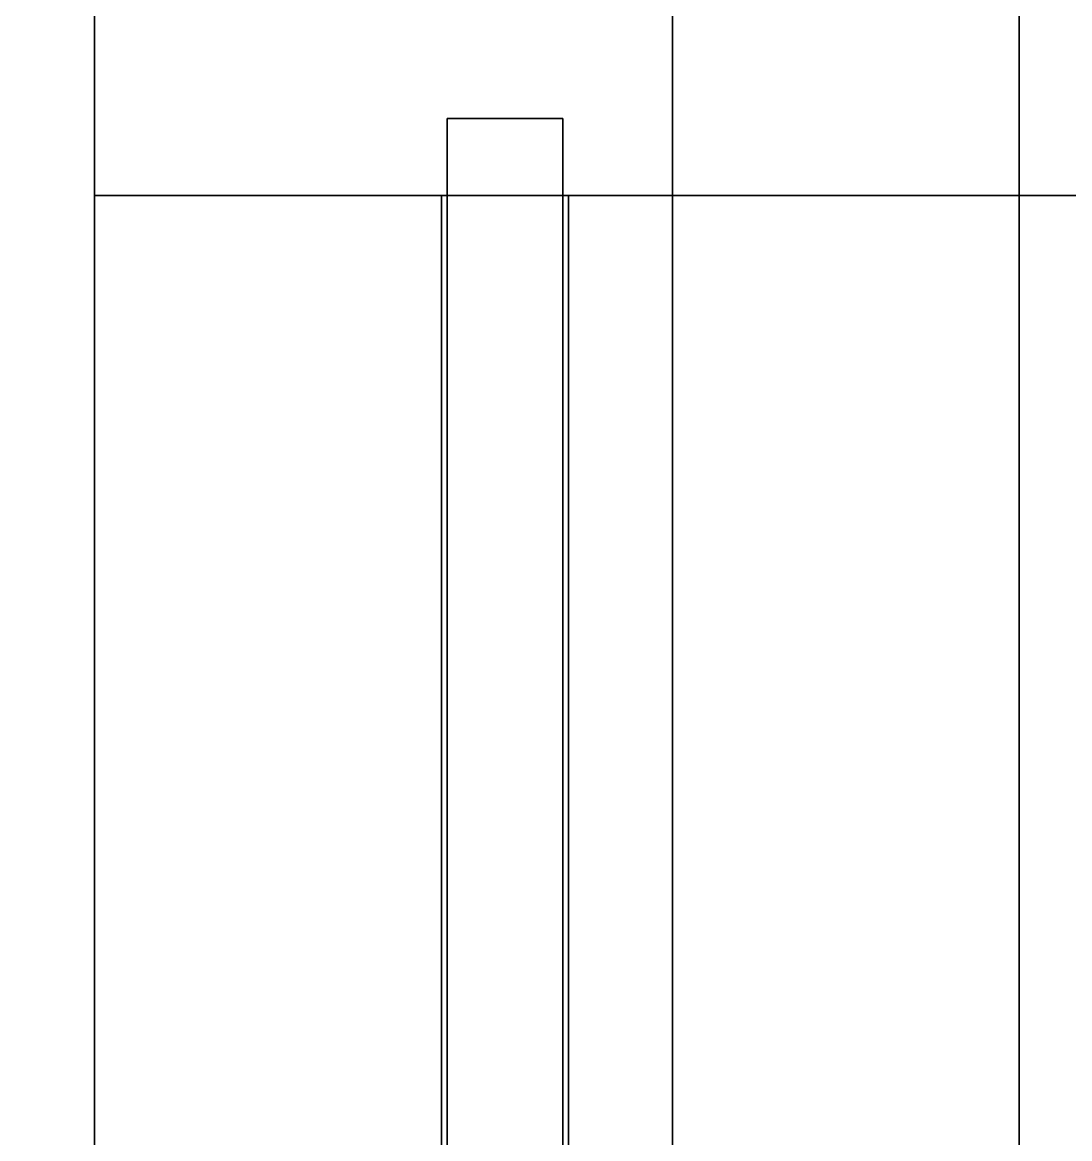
# Model space of a CAD drawing. Extents: x 0 to 4257, y -4384 to 0.
# Drawn here: x 146.2 to 200.6, y -3174.5 to -3116.5 of the extents above; entities that cross this region are included whole.
import ezdxf

# ---------------------------------------------------------------- set-up
doc = ezdxf.new("R2010")
doc.units = 0
for name, color, linetype in [('LAYER0', 7, 'CONTINUOUS'), ('LAYER1', 7, 'CONTINUOUS'), ('LAYER13', 7, 'CONTINUOUS'), ('LAYER17', 9, 'CONTINUOUS'), ('LAYER18', 7, 'CONTINUOUS'), ('LAYER20', 9, 'CONTINUOUS'), ('LAYER339', 7, 'CONTINUOUS'), ('LAYER343', 7, 'CONTINUOUS'), ('LAYER4', 7, 'CONTINUOUS'), ('LAYER5', 7, 'CONTINUOUS')]:
    doc.layers.add(name, color=color, linetype=linetype)

msp = doc.modelspace()

# ---------------------------------------------------------------- linework, layer by layer
at = {"layer": 'LAYER0'}
for points, invisible_edges in [([(609, -946, 359), (0, -4366, 359), (0, -946, 359), (609, -946, 359)], 1), ([(0, -4366, 359), (609, -946, 359), (4239, -4366, 359), (0, -4366, 359)], 3), ([(4239, -4366, 364), (0, -946, 364), (0, -4366, 364), (4239, -4366, 364)], 1), ([(0, -946, 364), (4239, -4366, 364), (609, -946, 364), (0, -946, 364)], 3)]:
    msp.add_3dface(points, dxfattribs=dict(at, invisible_edges=invisible_edges))
at = {"layer": 'LAYER1'}
for points, invisible_edges in [([(0, -946, 364), (150, -1096, 364), (0, -4366, 364), (0, -946, 364)], 3), ([(150, -4216, 364), (0, -4366, 364), (150, -1096, 364), (150, -4216, 364)], 3), ([(150, -1096, 364), (150, -4216, 2700), (150, -4216, 364), (150, -1096, 364)], 1), ([(150, -4216, 2700), (150, -1096, 364), (150, -1096, 2700), (150, -4216, 2700)], 1)]:
    msp.add_3dface(points, dxfattribs=dict(at, invisible_edges=invisible_edges))
at = {"layer": 'LAYER13', "invisible_edges": 1}
for points in [[(150, -3125.5, 462), (670, -3107.5, 462), (670, -3125.5, 462), (150, -3125.5, 462)], [(670, -3107.5, 462), (150, -3125.5, 462), (150, -3107.5, 462), (670, -3107.5, 462)], [(150, -3107.5, 2631), (670, -3125.5, 2631), (670, -3107.5, 2631), (150, -3107.5, 2631)], [(670, -3125.5, 2631), (150, -3107.5, 2631), (150, -3125.5, 2631), (670, -3125.5, 2631)], [(150, -3125.5, 462), (150, -3107.5, 2631), (150, -3107.5, 462), (150, -3125.5, 462)], [(150, -3107.5, 2631), (150, -3125.5, 462), (150, -3125.5, 2631), (150, -3107.5, 2631)], [(670, -3125.5, 2631), (150, -3125.5, 462), (670, -3125.5, 462), (670, -3125.5, 2631)], [(150, -3125.5, 462), (670, -3125.5, 2631), (150, -3125.5, 2631), (150, -3125.5, 462)]]:
    msp.add_3dface(points, dxfattribs=at)
at = {"layer": 'LAYER17', "invisible_edges": 1}
for points in [[(150, -1144, 444), (750, -3768, 444), (150, -3768, 444), (150, -1144, 444)], [(750, -3768, 444), (150, -1144, 444), (750, -1144, 444), (750, -3768, 444)], [(150, -3768, 462), (150, -1144, 444), (150, -3768, 444), (150, -3768, 462)], [(150, -1144, 444), (150, -3768, 462), (150, -1144, 462), (150, -1144, 444)], [(750, -1144, 462), (150, -3768, 462), (750, -3768, 462), (750, -1144, 462)], [(150, -3768, 462), (750, -1144, 462), (150, -1144, 462), (150, -3768, 462)]]:
    msp.add_3dface(points, dxfattribs=at)
at = {"layer": 'LAYER18', "invisible_edges": 1}
for points in [[(180, -1144, 444), (180, -3768, 364), (180, -3768, 444), (180, -1144, 444)], [(180, -3768, 364), (180, -1144, 444), (180, -1144, 364), (180, -3768, 364)], [(198, -1144, 364), (180, -3768, 364), (180, -1144, 364), (198, -1144, 364)], [(180, -3768, 364), (198, -1144, 364), (198, -3768, 364), (180, -3768, 364)], [(198, -3768, 444), (180, -1144, 444), (180, -3768, 444), (198, -3768, 444)], [(180, -1144, 444), (198, -3768, 444), (198, -1144, 444), (180, -1144, 444)], [(198, -1144, 364), (198, -3768, 444), (198, -3768, 364), (198, -1144, 364)], [(198, -3768, 444), (198, -1144, 364), (198, -1144, 444), (198, -3768, 444)]]:
    msp.add_3dface(points, dxfattribs=at)
at = {"layer": 'LAYER20', "invisible_edges": 1}
for points in [[(150, -3768, 2649), (750, -1144, 2649), (150, -1144, 2649), (150, -3768, 2649)], [(750, -1144, 2649), (150, -3768, 2649), (750, -3768, 2649), (750, -1144, 2649)], [(150, -1144, 2631), (150, -3768, 2649), (150, -1144, 2649), (150, -1144, 2631)], [(150, -3768, 2649), (150, -1144, 2631), (150, -3768, 2631), (150, -3768, 2649)], [(750, -3768, 2631), (150, -1144, 2631), (750, -1144, 2631), (750, -3768, 2631)], [(150, -1144, 2631), (750, -3768, 2631), (150, -3768, 2631), (150, -1144, 2631)]]:
    msp.add_3dface(points, dxfattribs=at)
at = {"layer": 'LAYER339', "invisible_edges": 1}
for points in [[(150, -3125.5, 1606.5), (150, -3768, 1486.5), (150, -3768, 1606.5), (150, -3125.5, 1606.5)], [(150, -3768, 1486.5), (150, -3125.5, 1606.5), (150, -3125.5, 1486.5), (150, -3768, 1486.5)], [(168, -3125.5, 1486.5), (150, -3768, 1486.5), (150, -3125.5, 1486.5), (168, -3125.5, 1486.5)], [(150, -3768, 1486.5), (168, -3125.5, 1486.5), (168, -3768, 1486.5), (150, -3768, 1486.5)], [(150, -3125.5, 1606.5), (168, -3125.5, 1486.5), (150, -3125.5, 1486.5), (150, -3125.5, 1606.5)], [(168, -3125.5, 1486.5), (150, -3125.5, 1606.5), (168, -3125.5, 1606.5), (168, -3125.5, 1486.5)], [(168, -3768, 1606.5), (150, -3125.5, 1606.5), (150, -3768, 1606.5), (168, -3768, 1606.5)], [(150, -3125.5, 1606.5), (168, -3768, 1606.5), (168, -3125.5, 1606.5), (150, -3125.5, 1606.5)], [(168, -3125.5, 1486.5), (168, -3768, 1606.5), (168, -3768, 1486.5), (168, -3125.5, 1486.5)], [(168, -3768, 1606.5), (168, -3125.5, 1486.5), (168, -3125.5, 1606.5), (168, -3768, 1606.5)]]:
    msp.add_3dface(points, dxfattribs=at)
at = {"layer": 'LAYER343', "invisible_edges": 1}
for points in [[(168.3, -3121.5, 458), (174.3, -3772, 458), (168.3, -3772, 458), (168.3, -3121.5, 458)], [(174.3, -3772, 458), (168.3, -3121.5, 458), (174.3, -3121.5, 458), (174.3, -3772, 458)], [(174.3, -3121.5, 2635), (168.3, -3772, 2635), (174.3, -3772, 2635), (174.3, -3121.5, 2635)], [(168.3, -3772, 2635), (174.3, -3121.5, 2635), (168.3, -3121.5, 2635), (168.3, -3772, 2635)], [(168.3, -3121.5, 458), (174.3, -3121.5, 2635), (174.3, -3121.5, 458), (168.3, -3121.5, 458)], [(174.3, -3121.5, 2635), (168.3, -3121.5, 458), (168.3, -3121.5, 2635), (174.3, -3121.5, 2635)], [(168.3, -3772, 2635), (168.3, -3121.5, 458), (168.3, -3772, 458), (168.3, -3772, 2635)], [(168.3, -3121.5, 458), (168.3, -3772, 2635), (168.3, -3121.5, 2635), (168.3, -3121.5, 458)], [(174.3, -3121.5, 2635), (174.3, -3772, 458), (174.3, -3121.5, 458), (174.3, -3121.5, 2635)], [(174.3, -3772, 458), (174.3, -3121.5, 2635), (174.3, -3772, 2635), (174.3, -3772, 458)]]:
    msp.add_3dface(points, dxfattribs=at)
at = {"layer": 'LAYER4', "invisible_edges": 1}
for points in [[(174.6, -3768, 1280), (670, -3125.5, 1280), (174.6, -3125.5, 1280), (174.6, -3768, 1280)], [(670, -3125.5, 1280), (174.6, -3768, 1280), (670, -3768, 1280), (670, -3125.5, 1280)], [(174.6, -3125.5, 1262), (670, -3125.5, 1280), (670, -3125.5, 1262), (174.6, -3125.5, 1262)], [(670, -3125.5, 1280), (174.6, -3125.5, 1262), (174.6, -3125.5, 1280), (670, -3125.5, 1280)], [(174.6, -3125.5, 1262), (174.6, -3768, 1280), (174.6, -3125.5, 1280), (174.6, -3125.5, 1262)], [(174.6, -3768, 1280), (174.6, -3125.5, 1262), (174.6, -3768, 1262), (174.6, -3768, 1280)], [(670, -3768, 1262), (174.6, -3125.5, 1262), (670, -3125.5, 1262), (670, -3768, 1262)], [(174.6, -3125.5, 1262), (670, -3768, 1262), (174.6, -3768, 1262), (174.6, -3125.5, 1262)]]:
    msp.add_3dface(points, dxfattribs=at)
at = {"layer": 'LAYER5', "invisible_edges": 1}
for points in [[(174.6, -3768, 2348), (670, -3125.5, 2348), (174.6, -3125.5, 2348), (174.6, -3768, 2348)], [(670, -3125.5, 2348), (174.6, -3768, 2348), (670, -3768, 2348), (670, -3125.5, 2348)], [(174.6, -3125.5, 2330), (670, -3125.5, 2348), (670, -3125.5, 2330), (174.6, -3125.5, 2330)], [(670, -3125.5, 2348), (174.6, -3125.5, 2330), (174.6, -3125.5, 2348), (670, -3125.5, 2348)], [(174.6, -3125.5, 2330), (174.6, -3768, 2348), (174.6, -3125.5, 2348), (174.6, -3125.5, 2330)], [(174.6, -3768, 2348), (174.6, -3125.5, 2330), (174.6, -3768, 2330), (174.6, -3768, 2348)], [(670, -3768, 2330), (174.6, -3125.5, 2330), (670, -3125.5, 2330), (670, -3768, 2330)], [(174.6, -3125.5, 2330), (670, -3768, 2330), (174.6, -3768, 2330), (174.6, -3125.5, 2330)]]:
    msp.add_3dface(points, dxfattribs=at)

# ---------------------------------------------------------------- meshes
at = {"layer": 'LAYER1'}
mesh = msp.add_polymesh((9, 2), dxfattribs=at)
for k, corner in enumerate([(1634, -150, 2700), (759, -150, 2700), (1634, -1604, 2700), (1634, -150, 2700), (4089, -1604, 2700), (1634, -1604, 2700), (4089, -4216, 2700), (4089, -1604, 2700), (150, -4216, 2700), (4089, -4216, 2700), (150, -1096, 2700), (150, -4216, 2700), (759, -1096, 2700), (150, -1096, 2700), (759, -150, 2700), (759, -1096, 2700), (609, 0, 2700), (609, -946, 2700)]):
    mesh.set_mesh_vertex(divmod(k, 2), corner)

doc.saveas('drawing.dxf')
